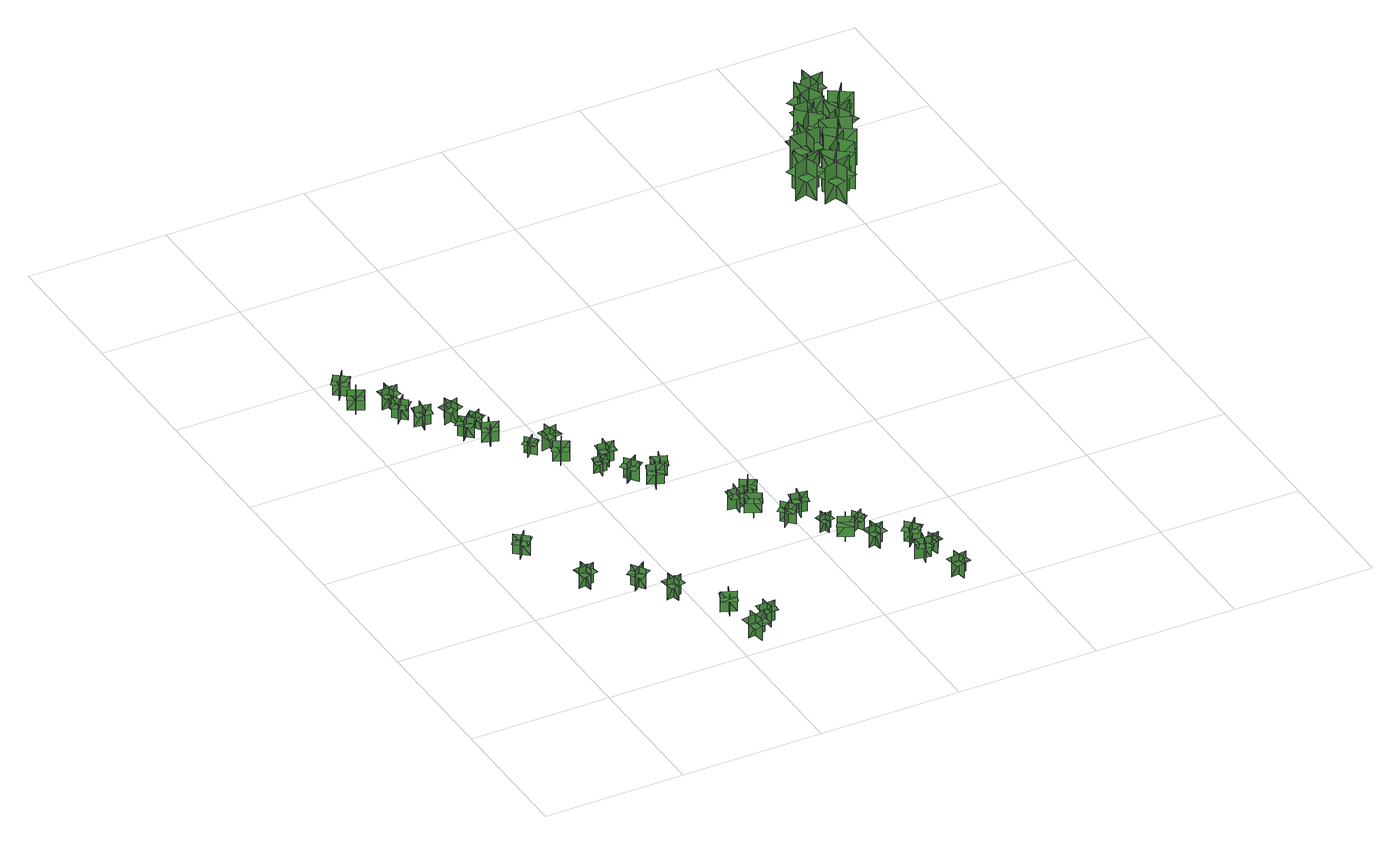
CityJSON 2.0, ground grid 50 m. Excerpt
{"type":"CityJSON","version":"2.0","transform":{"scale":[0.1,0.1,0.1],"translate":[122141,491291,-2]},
"CityObjects":{
"tree1":{"type":"SolitaryVegetationObject","geometry":[{"type":"MultiSurface","lod":"1","boundaries":[[[0,1,2]],[[0,2,3]],[[4,5,6]],[[4,6,7]],[[8,9,10]],[[8,10,11]],[[8,11,12]],[[8,12,13]]]}]},
"tree2":{"type":"SolitaryVegetationObject","geometry":[{"type":"MultiSurface","lod":"1","boundaries":[[[14,15,16]],[[14,16,17]],[[18,19,20]],[[18,20,21]],[[22,23,24]],[[22,24,25]],[[22,25,26]],[[22,26,27]]]}]},
"tree3":{"type":"SolitaryVegetationObject","geometry":[{"type":"MultiSurface","lod":"1","boundaries":[[[28,29,30]],[[28,30,31]],[[32,33,34]],[[32,34,35]],[[36,37,38]],[[36,38,39]],[[36,39,40]],[[36,40,41]]]}]},
"tree4":{"type":"SolitaryVegetationObject","geometry":[{"type":"MultiSurface","lod":"1","boundaries":[[[42,43,44]],[[42,44,45]],[[46,47,48]],[[46,48,49]],[[50,51,52]],[[50,52,53]],[[50,53,54]],[[50,54,55]]]}]},
"tree5":{"type":"SolitaryVegetationObject","geometry":[{"type":"MultiSurface","lod":"1","boundaries":[[[56,57,58]],[[56,58,59]],[[60,61,62]],[[60,62,63]],[[64,65,66]],[[64,66,67]],[[64,67,68]],[[64,68,69]]]}]},
"tree6":{"type":"SolitaryVegetationObject","geometry":[{"type":"MultiSurface","lod":"1","boundaries":[[[70,71,72]],[[70,72,73]],[[74,75,76]],[[74,76,77]],[[78,79,80]],[[78,80,81]],[[78,81,82]],[[78,82,83]]]}]},
"tree7":{"type":"SolitaryVegetationObject","geometry":[{"type":"MultiSurface","lod":"1","boundaries":[[[84,85,86]],[[84,86,87]],[[88,89,90]],[[88,90,91]],[[92,93,94]],[[92,94,95]],[[92,95,96]],[[92,96,97]]]}]},
"tree8":{"type":"SolitaryVegetationObject","geometry":[{"type":"MultiSurface","lod":"1","boundaries":[[[98,99,100]],[[98,100,101]],[[102,103,104]],[[102,104,105]],[[106,107,108]],[[106,108,109]],[[106,109,110]],[[106,110,111]]]}]},
"tree9":{"type":"SolitaryVegetationObject","geometry":[{"type":"MultiSurface","lod":"1","boundaries":[[[112,113,114]],[[112,114,115]],[[116,117,118]],[[116,118,119]],[[120,121,122]],[[120,122,123]],[[120,123,124]],[[120,124,125]]]}]},
"tree10":{"type":"SolitaryVegetationObject","geometry":[{"type":"MultiSurface","lod":"1","boundaries":[[[126,127,128]],[[126,128,129]],[[130,131,132]],[[130,132,133]],[[134,135,136]],[[134,136,137]],[[134,137,138]],[[134,138,139]]]}]},
"tree11":{"type":"SolitaryVegetationObject","geometry":[{"type":"MultiSurface","lod":"1","boundaries":[[[140,141,142]],[[140,142,143]],[[144,145,146]],[[144,146,147]],[[148,149,150]],[[148,150,151]],[[148,151,152]],[[148,152,153]]]}]},
"tree12":{"type":"SolitaryVegetationObject","geometry":[{"type":"MultiSurface","lod":"1","boundaries":[[[154,155,156]],[[154,156,157]],[[158,159,160]],[[158,160,161]],[[162,163,164]],[[162,164,165]],[[162,165,166]],[[162,166,167]]]}]},
"tree13":{"type":"SolitaryVegetationObject","geometry":[{"type":"MultiSurface","lod":"1","boundaries":[[[168,169,170]],[[168,170,171]],[[172,173,174]],[[172,174,175]],[[176,177,178]],[[176,178,179]],[[176,179,180]],[[176,180,181]]]}]},
"tree14":{"type":"SolitaryVegetationObject","geometry":[{"type":"MultiSurface","lod":"1","boundaries":[[[182,183,184]],[[182,184,185]],[[186,187,188]],[[186,188,189]],[[190,191,192]],[[190,192,193]],[[190,193,194]],[[190,194,195]]]}]},
"tree15":{"type":"SolitaryVegetationObject","geometry":[{"type":"MultiSurface","lod":"1","boundaries":[[[196,197,198]],[[196,198,199]],[[200,201,202]],[[200,202,203]],[[204,205,206]],[[204,206,207]],[[204,207,208]],[[204,208,209]]]}]},
"tree16":{"type":"SolitaryVegetationObject","geometry":[{"type":"MultiSurface","lod":"1","boundaries":[[[210,211,212]],[[210,212,213]],[[214,215,216]],[[214,216,217]],[[218,219,220]],[[218,220,221]],[[218,221,222]],[[218,222,223]]]}]},
"tree17":{"type":"SolitaryVegetationObject","geometry":[{"type":"MultiSurface","lod":"1","boundaries":[[[224,225,226]],[[224,226,227]],[[228,229,230]],[[228,230,231]],[[232,233,234]],[[232,234,235]],[[232,235,236]],[[232,236,237]]]}]},
"tree18":{"type":"SolitaryVegetationObject","geometry":[{"type":"MultiSurface","lod":"1","boundaries":[[[238,239,240]],[[238,240,241]],[[242,243,244]],[[242,244,245]],[[246,247,248]],[[246,248,249]],[[246,249,250]],[[246,250,251]]]}]},
"tree19":{"type":"SolitaryVegetationObject","geometry":[{"type":"MultiSurface","lod":"1","boundaries":[[[252,253,254]],[[252,254,255]],[[256,257,258]],[[256,258,259]],[[260,261,262]],[[260,262,263]],[[260,263,264]],[[260,264,265]]]}]},
"tree20":{"type":"SolitaryVegetationObject","geometry":[{"type":"MultiSurface","lod":"1","boundaries":[[[266,267,268]],[[266,268,269]],[[270,271,272]],[[270,272,273]],[[274,275,276]],[[274,276,277]],[[274,277,278]],[[274,278,279]]]}]},
"tree21":{"type":"SolitaryVegetationObject","geometry":[{"type":"MultiSurface","lod":"1","boundaries":[[[280,281,282]],[[280,282,283]],[[284,285,286]],[[284,286,287]],[[288,289,290]],[[288,290,291]],[[288,291,292]],[[288,292,293]]]}]},
"tree22":{"type":"SolitaryVegetationObject","geometry":[{"type":"MultiSurface","lod":"1","boundaries":[[[294,295,296]],[[294,296,297]],[[298,299,300]],[[298,300,301]],[[302,303,304]],[[302,304,305]],[[302,305,306]],[[302,306,307]]]}]},
"tree23":{"type":"SolitaryVegetationObject","geometry":[{"type":"MultiSurface","lod":"1","boundaries":[[[308,309,310]],[[308,310,311]],[[312,313,314]],[[312,314,315]],[[316,317,318]],[[316,318,319]],[[316,319,320]],[[316,320,321]]]}]},
"tree24":{"type":"SolitaryVegetationObject","geometry":[{"type":"MultiSurface","lod":"1","boundaries":[[[322,323,324]],[[322,324,325]],[[326,327,328]],[[326,328,329]],[[330,331,332]],[[330,332,333]],[[330,333,334]],[[330,334,335]]]}]},
"tree25":{"type":"SolitaryVegetationObject","geometry":[{"type":"MultiSurface","lod":"1","boundaries":[[[336,337,338]],[[336,338,339]],[[340,341,342]],[[340,342,343]],[[344,345,346]],[[344,346,347]],[[344,347,348]],[[344,348,349]]]}]},
"tree26":{"type":"SolitaryVegetationObject","geometry":[{"type":"MultiSurface","lod":"1","boundaries":[[[350,351,352]],[[350,352,353]],[[354,355,356]],[[354,356,357]],[[358,359,360]],[[358,360,361]],[[358,361,362]],[[358,362,363]]]}]},
"tree27":{"type":"SolitaryVegetationObject","geometry":[{"type":"MultiSurface","lod":"1","boundaries":[[[364,365,366]],[[364,366,367]],[[368,369,370]],[[368,370,371]],[[372,373,374]],[[372,374,375]],[[372,375,376]],[[372,376,377]]]}]},
"tree28":{"type":"SolitaryVegetationObject","geometry":[{"type":"MultiSurface","lod":"1","boundaries":[[[378,379,380]],[[378,380,381]],[[382,383,384]],[[382,384,385]],[[386,387,388]],[[386,388,389]],[[386,389,390]],[[386,390,391]]]}]},
"tree29":{"type":"SolitaryVegetationObject","geometry":[{"type":"MultiSurface","lod":"1","boundaries":[[[392,393,394]],[[392,394,395]],[[396,397,398]],[[396,398,399]],[[400,401,402]],[[400,402,403]],[[400,403,404]],[[400,404,405]]]}]},
"tree30":{"type":"SolitaryVegetationObject","geometry":[{"type":"MultiSurface","lod":"1","boundaries":[[[406,407,408]],[[406,408,409]],[[410,411,412]],[[410,412,413]],[[414,415,416]],[[414,416,417]],[[414,417,418]],[[414,418,419]]]}]},
"tree31":{"type":"SolitaryVegetationObject","geometry":[{"type":"MultiSurface","lod":"1","boundaries":[[[420,421,422]],[[420,422,423]],[[424,425,426]],[[424,426,427]],[[428,429,430]],[[428,430,431]],[[428,431,432]],[[428,432,433]]]}]},
"tree32":{"type":"SolitaryVegetationObject","geometry":[{"type":"MultiSurface","lod":"1","boundaries":[[[434,435,436]],[[434,436,437]],[[438,439,440]],[[438,440,441]],[[442,443,444]],[[442,444,445]],[[442,445,446]],[[442,446,447]]]}]},
"tree33":{"type":"SolitaryVegetationObject","geometry":[{"type":"MultiSurface","lod":"1","boundaries":[[[448,449,450]],[[448,450,451]],[[452,453,454]],[[452,454,455]],[[456,457,458]],[[456,458,459]],[[456,459,460]],[[456,460,461]]]}]},
"tree34":{"type":"SolitaryVegetationObject","geometry":[{"type":"MultiSurface","lod":"1","boundaries":[[[462,463,464]],[[462,464,465]],[[466,467,468]],[[466,468,469]],[[470,471,472]],[[470,472,473]],[[470,473,474]],[[470,474,475]]]}]},
"tree35":{"type":"SolitaryVegetationObject","geometry":[{"type":"MultiSurface","lod":"1","boundaries":[[[476,477,478]],[[476,478,479]],[[480,481,482]],[[480,482,483]],[[484,485,486]],[[484,486,487]],[[484,487,488]],[[484,488,489]]]}]},
"tree36":{"type":"SolitaryVegetationObject","geometry":[{"type":"MultiSurface","lod":"1","boundaries":[[[490,491,492]],[[490,492,493]],[[494,495,496]],[[494,496,497]],[[498,499,500]],[[498,500,501]],[[498,501,502]],[[498,502,503]]]}]},
"tree37":{"type":"SolitaryVegetationObject","geometry":[{"type":"MultiSurface","lod":"1","boundaries":[[[504,505,506]],[[504,506,507]],[[508,509,510]],[[508,510,511]],[[512,513,514]],[[512,514,515]],[[512,515,516]],[[512,516,517]]]}]},
"tree38":{"type":"SolitaryVegetationObject","geometry":[{"type":"MultiSurface","lod":"1","boundaries":[[[518,519,520]],[[518,520,521]],[[522,523,524]],[[522,524,525]],[[526,527,528]],[[526,528,529]],[[526,530,531]],[[526,531,527]]]}]},
"tree39":{"type":"SolitaryVegetationObject","geometry":[{"type":"MultiSurface","lod":"1","boundaries":[[[532,533,534]],[[532,534,535]],[[536,537,538]],[[536,538,539]],[[540,541,542]],[[540,542,543]],[[540,544,545]],[[540,545,541]]]}]},
"tree40":{"type":"SolitaryVegetationObject","geometry":[{"type":"MultiSurface","lod":"1","boundaries":[[[546,547,548]],[[546,548,549]],[[550,551,552]],[[550,552,553]],[[554,555,556]],[[554,556,557]],[[554,558,559]],[[554,559,555]]]}]},
"tree41":{"type":"SolitaryVegetationObject","geometry":[{"type":"MultiSurface","lod":"1","boundaries":[[[560,561,562]],[[560,562,563]],[[564,565,566]],[[564,566,567]],[[568,569,570]],[[568,570,571]],[[568,572,573]],[[568,573,569]]]}]},
"tree42":{"type":"SolitaryVegetationObject","geometry":[{"type":"MultiSurface","lod":"1","boundaries":[[[574,575,576]],[[574,576,577]],[[578,579,580]],[[578,580,581]],[[582,583,584]],[[582,584,585]],[[582,586,587]],[[582,587,583]]]}]},
"tree43":{"type":"SolitaryVegetationObject","geometry":[{"type":"MultiSurface","lod":"1","boundaries":[[[588,589,590]],[[588,590,591]],[[592,593,594]],[[592,594,595]],[[596,597,598]],[[596,598,599]],[[596,600,601]],[[596,601,597]]]}]},
"tree44":{"type":"SolitaryVegetationObject","geometry":[{"type":"MultiSurface","lod":"1","boundaries":[[[602,603,604]],[[602,604,605]],[[606,607,608]],[[606,608,609]],[[610,611,612]],[[610,612,613]],[[610,614,615]],[[610,615,611]]]}]},
"tree45":{"type":"SolitaryVegetationObject","geometry":[{"type":"MultiSurface","lod":"1","boundaries":[[[616,617,618]],[[616,618,619]],[[620,621,622]],[[620,622,623]],[[624,625,626]],[[624,626,627]],[[624,628,629]],[[624,629,625]]]}]},
"tree46":{"type":"SolitaryVegetationObject","geometry":[{"type":"MultiSurface","lod":"1","boundaries":[[[630,631,632]],[[630,632,633]],[[634,635,636]],[[634,636,637]],[[638,639,640]],[[638,640,641]],[[638,642,643]],[[638,643,639]]]}]},
"tree47":{"type":"SolitaryVegetationObject","geometry":[{"type":"MultiSurface","lod":"1","boundaries":[[[644,645,646]],[[644,646,647]],[[648,649,650]],[[648,650,651]],[[652,653,654]],[[652,654,655]],[[652,656,657]],[[652,657,653]]]}]},
"tree48":{"type":"SolitaryVegetationObject","geometry":[{"type":"MultiSurface","lod":"1","boundaries":[[[658,659,660]],[[658,660,661]],[[662,663,664]],[[662,664,665]],[[666,667,668]],[[666,668,669]],[[666,670,671]],[[666,671,667]]]}]},
"tree49":{"type":"SolitaryVegetationObject","geometry":[{"type":"MultiSurface","lod":"1","boundaries":[[[672,673,674]],[[672,674,675]],[[676,677,678]],[[676,678,679]],[[680,681,682]],[[680,682,683]],[[680,684,685]],[[680,685,681]]]}]},
"tree50":{"type":"SolitaryVegetationObject","geometry":[{"type":"MultiSurface","lod":"1","boundaries":[[[686,687,688]],[[686,688,689]],[[690,691,692]],[[690,692,693]],[[694,695,696]],[[694,696,697]],[[694,698,699]],[[694,699,695]]]}]}
},
"vertices":[
[133,783,49],[90,819,49],[90,819,125],[133,783,125],[130,820,49],[94,778,49],[94,778,125],[130,820,125],[130,820,104],[109,838,104],[73,796,104],[94,778,104],[115,760,104],[151,802,104],
[183,542,50],[237,551,50],[237,551,127],[183,542,127],[213,520,50],[203,575,50],[203,575,127],[213,520,127],[213,520,106],[240,525,106],[231,580,106],[203,575,106],[176,570,106],[186,515,106],
[334,447,49],[380,479,49],[380,479,126],[334,447,126],[370,441,49],[339,486,49],[339,486,126],[370,441,126],[370,441,104],[393,456,104],[362,502,104],[339,486,104],[316,470,104],[348,425,104],
[400,352,50],[454,362,50],[454,362,127],[400,352,127],[430,331,50],[420,385,50],[420,385,127],[430,331,127],[430,331,106],[457,336,106],[447,390,106],[420,385,106],[393,380,106],[402,326,106],
[550,69,48],[559,7,48],[559,7,129],[550,69,129],[527,38,48],[527,38,129],[590,47,129],[590,47,48],[527,38,101],[532,4,101],[595,13,101],[590,47,101],[585,81,101],[522,72,101],
[21,1810,36],[69,1783,36],[69,1783,113],[21,1810,113],[31,1774,36],[58,1822,36],[58,1822,113],[31,1774,113],[31,1774,91],[55,1761,91],[82,1809,91],[58,1822,91],[34,1836,91],[7,1788,91],
[534,178,48],[555,229,48],[555,229,125],[534,178,125],[568,192,48],[517,213,48],[517,213,125],[568,192,125],[568,192,103],[578,218,103],[527,238,103],[517,213,103],[506,187,103],[558,167,103],
[20,1908,35],[64,1875,35],[64,1875,112],[20,1908,112],[24,1872,35],[58,1916,35],[58,1916,112],[24,1872,112],[24,1872,90],[46,1855,90],[80,1899,90],[58,1916,90],[36,1933,90],[2,1889,90],
[620,116,47],[621,61,47],[621,61,124],[620,116,124],[594,90,47],[650,91,47],[650,91,124],[594,90,124],[594,90,103],[595,62,103],[650,63,103],[650,91,103],[649,119,103],[594,117,103],
[166,1668,35],[126,1706,35],[126,1706,112],[166,1668,112],[165,1704,35],[127,1664,35],[127,1664,112],[165,1704,112],[165,1704,90],[145,1724,90],[107,1683,90],[127,1664,90],[147,1645,90],[185,1685,90],
[120,1760,34],[175,1765,34],[175,1765,111],[120,1760,111],[148,1736,34],[143,1792,34],[143,1792,111],[148,1736,111],[148,1736,89],[176,1739,89],[171,1794,89],[143,1792,89],[116,1789,89],[120,1734,89],
[164,1623,35],[219,1614,35],[219,1614,112],[164,1623,112],[185,1593,35],[195,1647,35],[195,1647,112],[185,1593,112],[185,1593,90],[213,1588,90],[222,1643,90],[195,1647,90],[167,1652,90],[158,1597,90],
[266,1479,34],[305,1519,34],[305,1519,111],[266,1479,111],[303,1479,34],[264,1518,34],[264,1518,111],[303,1479,111],[303,1479,90],[323,1499,90],[283,1538,90],[264,1518,90],[244,1498,90],[284,1459,90],
[293,1575,33],[274,1627,33],[274,1627,110],[293,1575,110],[309,1608,33],[257,1590,33],[257,1590,110],[309,1608,110],[309,1608,88],[300,1634,88],[247,1616,88],[257,1590,88],[266,1563,88],[318,1582,88],
[313,1446,34],[364,1427,34],[364,1427,111],[313,1446,111],[328,1412,34],[347,1464,34],[347,1464,111],[328,1412,111],[328,1412,90],[354,1403,90],[373,1455,90],[347,1464,90],[321,1474,90],[302,1422,90],
[351,1538,34],[313,1515,34],[313,1515,95],[351,1538,95],[322,1545,34],[346,1507,34],[346,1507,95],[322,1545,95],[322,1545,78],[304,1533,78],[327,1496,78],[346,1507,78],[365,1519,78],[341,1557,78],
[433,1328,36],[401,1298,36],[401,1298,97],[433,1328,97],[404,1329,36],[434,1297,36],[434,1297,97],[404,1329,97],[404,1329,80],[387,1314,80],[418,1282,80],[434,1297,80],[450,1312,80],[420,1344,80],
[462,1244,35],[510,1217,35],[510,1217,112],[462,1244,112],[472,1208,35],[499,1256,35],[499,1256,112],[472,1208,112],[472,1208,90],[496,1195,90],[523,1243,90],[499,1256,90],[475,1270,90],[447,1222,90],
[516,1322,34],[461,1311,34],[461,1311,111],[516,1322,111],[485,1343,34],[496,1289,34],[496,1289,111],[485,1343,111],[485,1343,89],[458,1337,89],[469,1283,89],[496,1289,89],[523,1294,89],[512,1348,89],
[566,1133,38],[561,1089,38],[561,1089,99],[566,1133,99],[543,1115,38],[587,1110,38],[587,1110,99],[543,1115,99],[543,1115,82],[541,1093,82],[585,1088,82],[587,1110,82],[590,1132,82],[546,1137,82],
[618,1054,35],[650,1009,35],[650,1009,112],[618,1054,112],[612,1017,35],[657,1050,35],[657,1050,112],[612,1017,112],[612,1017,90],[628,995,90],[673,1027,90],[657,1050,90],[641,1072,90],[596,1040,90],
[610,1184,34],[605,1129,34],[605,1129,110],[610,1184,110],[581,1161,34],[636,1156,34],[636,1156,110],[581,1161,110],[581,1161,89],[579,1133,89],[634,1128,89],[636,1156,89],[639,1183,89],[584,1188,89],
[698,997,34],[678,946,34],[678,946,111],[698,997,111],[664,983,34],[716,963,34],[716,963,111],[664,983,111],[664,983,89],[654,957,89],[706,937,89],[716,963,89],[726,988,89],[674,1009,89],
[748,1001,33],[696,1021,33],[696,1021,110],[748,1001,110],[733,1035,33],[713,983,33],[713,983,110],[733,1035,110],[733,1035,88],[707,1045,88],[687,993,88],[713,983,88],[739,973,88],[759,1025,88],
[879,728,34],[824,734,34],[824,734,111],[879,728,111],[856,757,34],[850,702,34],[850,702,111],[856,757,111],[856,757,89],[828,760,89],[823,705,89],[850,702,89],[878,699,89],[883,754,89],
[912,667,35],[862,692,35],[862,692,112],[912,667,112],[900,702,35],[875,653,35],[875,653,112],[900,702,112],[900,702,91],[875,715,91],[851,665,91],[875,653,91],[900,640,91],[925,690,91],
[978,595,35],[937,558,35],[937,558,112],[978,595,112],[941,597,35],[978,557,35],[978,557,112],[941,597,112],[941,597,90],[920,579,90],[958,538,90],[978,557,90],[999,575,90],[961,616,90],
[922,781,34],[894,733,34],[894,733,111],[922,781,111],[886,772,34],[934,743,34],[934,743,111],[886,772,111],[886,772,89],[872,748,89],[920,720,89],[934,743,89],[948,767,89],[901,795,89],
[1024,481,34],[1067,491,34],[1067,491,96],[1024,481,96],[1049,466,34],[1039,509,34],[1039,509,96],[1049,466,96],[1049,466,79],[1071,471,79],[1060,514,79],[1039,509,79],[1017,503,79],[1027,460,79],
[1023,640,33],[1012,586,33],[1012,586,110],[1023,640,110],[992,621,33],[1046,609,33],[1046,609,110],[992,621,110],[992,621,89],[986,593,89],[1040,582,89],[1046,609,89],[1052,636,89],[998,648,89],
[1096,446,34],[1070,397,34],[1070,397,111],[1096,446,111],[1061,436,34],[1109,409,34],[1109,409,111],[1061,436,111],[1061,436,90],[1047,411,90],[1096,385,90],[1109,409,90],[1122,434,90],[1074,460,90],
[1120,330,35],[1174,340,35],[1174,340,112],[1120,330,112],[1150,309,35],[1140,364,35],[1140,364,112],[1150,309,112],[1150,309,90],[1177,314,90],[1167,369,90],[1140,364,90],[1113,359,90],[1123,304,90],
[1158,458,33],[1122,432,33],[1122,432,95],[1158,458,95],[1129,463,33],[1155,427,33],[1155,427,95],[1129,463,95],[1129,463,77],[1111,450,77],[1137,414,77],[1155,427,77],[1173,440,77],[1147,476,77],
[1271,189,36],[1218,202,36],[1218,202,113],[1271,189,113],[1252,221,36],[1239,167,36],[1239,167,113],[1252,221,113],[1252,221,92],[1226,228,92],[1213,174,92],[1239,167,92],[1266,161,92],[1279,214,92],
[1295,82,38],[1303,28,38],[1303,28,115],[1295,82,115],[1272,53,38],[1327,61,38],[1327,61,115],[1272,53,115],[1272,53,93],[1277,26,93],[1331,34,93],[1327,61,93],[1323,88,93],[1268,80,93],
[1237,309,35],[1275,268,35],[1275,268,112],[1237,309,112],[1236,272,35],[1276,310,35],[1276,310,112],[1236,272,112],[1236,272,91],[1255,252,91],[1295,290,91],[1276,310,91],[1257,330,91],[1217,292,91],
[1286,238,36],[1297,196,36],[1297,196,97],[1286,238,97],[1271,213,36],[1314,224,36],[1314,224,97],[1271,213,97],[1271,213,80],[1277,192,80],[1319,203,80],[1314,224,80],[1308,246,80],[1266,235,80],
[1858,2202,22],[1961,2238,22],[1961,2238,163],[1858,2202,163],[1919,2173,22],[1919,2173,163],[1884,2276,163],[1884,2276,22],[1863,2209,109],[1953,2240,109],[1938,2281,109],[1849,2250,109],[1878,2166,109],[1967,2197,109],
[1936,2148,17],[2040,2180,17],[2040,2180,157],[1936,2148,157],[1997,2117,17],[1997,2117,157],[1964,2220,157],[1964,2220,17],[1942,2154,103],[2032,2182,103],[2018,2224,103],[1928,2196,103],[1955,2110,103],[2045,2139,103],
[2043,2258,15],[1979,2171,15],[1979,2171,155],[2043,2258,155],[1976,2248,15],[1976,2248,155],[2063,2183,155],[2063,2183,15],[2042,2250,101],[1986,2174,101],[2022,2148,101],[2078,2224,101],[2006,2277,101],[1950,2201,101],
[1983,2312,17],[1981,2421,17],[1981,2421,157],[1983,2312,157],[2030,2362,17],[2030,2362,157],[1922,2360,157],[1922,2360,17],[1979,2319,103],[1977,2414,103],[1933,2413,103],[1935,2318,103],[2025,2320,103],[2023,2415,103],
[2090,2315,14],[2006,2247,14],[2006,2247,154],[2090,2315,154],[2023,2322,14],[2023,2322,154],[2091,2237,154],[2091,2237,14],[2088,2307,100],[2014,2248,100],[2042,2214,100],[2115,2273,100],[2059,2343,100],[1986,2284,100],
[2108,2377,12],[2049,2286,12],[2049,2286,152],[2108,2377,152],[2042,2363,12],[2042,2363,152],[2133,2304,152],[2133,2304,12],[2108,2369,99],[2057,2290,99],[2093,2266,99],[2145,2345,99],[2070,2394,99],[2018,2315,99],
[2006,2492,15],[2082,2416,15],[2082,2416,156],[2006,2492,156],[2006,2424,15],[2006,2424,156],[2083,2501,156],[2083,2501,15],[2014,2490,102],[2081,2424,102],[2112,2455,102],[2045,2522,102],[1981,2458,102],[2048,2391,102],
[2157,2378,10],[2054,2412,10],[2054,2412,150],[2157,2378,150],[2126,2438,10],[2126,2438,150],[2092,2335,150],[2092,2335,10],[2149,2376,96],[2059,2405,96],[2045,2364,96],[2135,2334,96],[2163,2419,96],[2073,2449,96],
[2065,2561,16],[2068,2452,16],[2068,2452,156],[2065,2561,156],[2019,2511,16],[2019,2511,156],[2127,2515,156],[2127,2515,16],[2069,2554,102],[2072,2460,102],[2116,2461,102],[2113,2555,102],[2024,2552,102],[2027,2458,102],
[2131,2538,12],[2083,2635,12],[2083,2635,152],[2131,2538,152],[2152,2602,12],[2152,2602,152],[2055,2555,152],[2055,2555,12],[2124,2542,98],[2083,2627,98],[2043,2608,98],[2084,2523,98],[2165,2562,98],[2123,2647,98],
[2098,2422,9],[2197,2468,9],[2197,2468,149],[2098,2422,149],[2162,2399,9],[2162,2399,149],[2117,2498,149],[2117,2498,9],[2103,2429,95],[2189,2469,95],[2170,2509,95],[2084,2469,95],[2122,2388,95],[2208,2427,95],
[2129,2675,11],[2213,2685,11],[2213,2685,120],[2129,2675,120],[2171,2642,11],[2171,2642,120],[2161,2726,120],[2161,2726,11],[2134,2679,78],[2207,2688,78],[2203,2722,78],[2130,2713,78],[2139,2643,78],[2212,2652,78],
[2178,2583,11],[2247,2535,11],[2247,2535,120],[2178,2583,120],[2187,2532,11],[2187,2532,120],[2236,2600,120],[2236,2600,11],[2184,2583,78],[2244,2541,78],[2264,2569,78],[2204,2611,78],[2164,2554,78],[2224,2512,78]
]}
